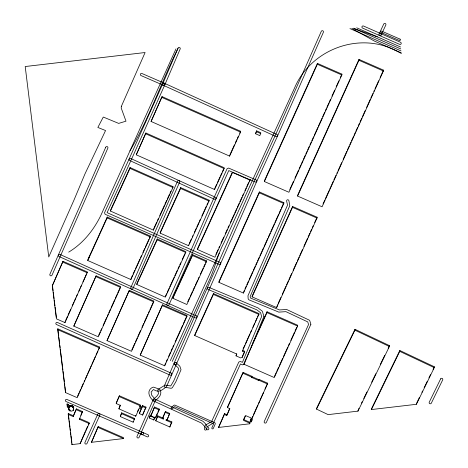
<?xml version="1.0" encoding="UTF-8"?>
<svg xmlns="http://www.w3.org/2000/svg" width="468" height="468" viewBox="0 0 468 468"><rect width="100%" height="100%" fill="white"/><g stroke="black" fill="none" stroke-linecap="round" stroke-linejoin="round"><path stroke-width="0.7" d="M52.311 285.737L62.987 261.314L87.457 271.996L64.999 322.604L56.406 318.848L52.311 285.737L62.987 261.314M57.745 329.683L57.81 328.823L99.661 347.092L77.214 397.689L65.526 392.588L57.745 329.683L99.602 347.946M64.999 322.604L65.058 321.744M65.526 392.588L64.964 386.673M67.018 404.633L67.082 403.779L68.334 404.317L67.339 407.254L67.018 404.633L68.269 405.177M67.339 407.254L68.334 404.317M73.804 326.132L96.121 275.857L120.621 286.551L120.557 287.411L98.303 336.825L73.804 326.132L96.121 275.857M68.229 414.402L68.287 413.542L73.336 415.748L73.271 416.602L68.229 414.402L71.961 444.6L80.133 443.646L89.177 423.54L89.242 422.686L79.449 418.41L79.384 419.269L89.177 423.54M68.685 409.19C67.088 403.931 75.98 405.259 73.242 409.441M68.743 409.441C67.714 405.937 73.874 405.364 73.675 408.962C73.353 412.946 66.883 410.998 68.814 407.23M68.784 408.008L68.954 406.914M68.825 409.681L68.831 408.663M68.925 407.698L69.036 406.768M68.895 409.839L68.761 408.418M69.018 407.552L69.129 406.628M68.977 409.991L68.919 408.903M69.124 407.412L69.241 406.487M69.229 407.277L69.352 406.359M69.346 407.154L69.475 406.242M69.282 410.413L69.34 409.553M69.475 407.043L69.539 406.183M69.34 410.471L69.404 409.617M69.545 406.985L69.673 406.072M69.404 410.535L69.463 409.675M69.679 406.879L69.744 406.025M69.755 406.832L69.89 405.931M69.902 406.745L69.966 405.891M69.978 406.704L70.042 405.85M69.814 410.857L69.872 409.997M70.054 406.669L70.2 405.774M69.884 410.898L69.948 410.044M70.218 406.598L70.282 405.738M70.294 406.575L70.358 405.715M70.375 406.54L70.44 405.686M70.463 406.516L70.609 405.639M70.633 406.481L70.691 405.621M70.721 406.464L70.779 405.604M70.803 406.452L70.867 405.592M70.89 406.44L70.955 405.58M70.978 406.435L71.037 405.575M71.066 406.429L71.13 405.575M71.154 406.429L71.212 405.569M71.329 406.44L71.3 405.575M71.411 406.446L71.469 405.586M71.499 406.458L71.557 405.598M71.586 406.47L71.645 405.61M71.668 406.487L71.733 405.627M71.756 406.505L71.82 405.645M71.838 406.528L71.902 405.668M72.002 406.581L71.984 405.692M72.09 406.61L72.148 405.756M72.166 406.645L72.23 405.785M72.248 406.68L72.306 405.826M72.324 406.721L72.382 405.861M72.476 406.803L72.464 405.902M72.546 406.85L72.61 405.996M72.616 406.903L72.68 406.043M72.756 407.008L72.751 406.095M72.827 407.061L72.885 406.201M72.885 407.119L72.95 406.259M73.008 407.242L73.014 406.318M73.119 407.371L73.131 406.446M73.172 407.441L73.236 406.581M73.271 407.581L73.289 406.651M73.365 407.727L73.382 406.797M73.23 410.231L73.347 409.307M73.441 407.88L73.464 406.944M73.33 410.091L73.482 409.085M73.54 408.119L73.54 407.101M73.458 409.869L73.593 408.851M73.628 408.447L73.628 407.341M73.564 409.629L73.704 407.681M71.961 444.6L72.025 443.74M73.271 416.602L76.419 408.886L82.538 411.553L79.384 419.269M87.773 260.512L87.838 259.658L107.231 217.047L150.357 236.077L150.292 236.931L130.9 279.542L87.773 260.512L107.172 217.901L107.231 217.047M88.938 257.967L89.002 257.107M80.133 443.646L85.153 431.765M91.459 442.318L98.21 426.605L123.622 437.703L123.564 438.563L91.459 442.318L98.21 426.605M110.466 211.05L110.524 210.19L130.057 167.556L172.99 186.627L172.932 187.487L153.393 230.121L110.466 211.05L129.993 168.41L130.057 167.556M107.014 340.628L129.308 290.341L153.808 301.029L153.75 301.889L131.514 351.316L107.014 340.628L129.308 290.341M139.318 413.583L141.406 408.944L139.4 408.055L135.732 416.204L118.884 408.833L120.434 405.405L116.228 403.568L116.286 402.708L119.404 395.788L140.458 404.972L139.809 407.131L141.833 407.997L142.582 405.604L145.987 407.113L142.693 415.063L139.318 413.583L141.166 408.751M136.252 154.803L145.899 133L224.213 167.725L224.149 168.579L214.584 189.528L136.252 154.803L145.899 133M116.228 403.568L119.404 395.788M118.884 408.833L120.235 405.118M120.329 416.584L121.662 412.817L134.492 418.433L134.427 419.293L133.158 422.195L120.329 416.584L121.662 412.817M130.9 279.542L130.964 278.688M136.779 284.456L136.837 283.596L157.248 238.978L185.831 251.655L185.773 252.509L165.362 297.133L136.779 284.456L157.189 239.832L157.248 238.978M151.082 121.464L162.057 96.613L240.611 131.256L240.546 132.116L229.63 156.113L151.082 121.464L162.057 96.613M133.158 422.195L133.222 421.34M135.732 416.204L135.79 415.344M140.224 355.113L162.531 304.838L187.03 315.531L186.966 316.386L164.718 365.806L140.224 355.113L162.531 304.838M139.809 407.131L139.873 406.271L141.892 407.142L141.833 407.997M153.393 230.121L153.457 229.261M142.693 415.063L142.758 414.203M160.173 233.134L160.237 232.28L180.648 187.604L209.073 200.193L209.015 201.053L188.598 245.729L160.173 233.134L180.584 188.458L180.648 187.604M149.362 418.018L150.386 415.052L149.362 418.018L153.843 419.983L154.855 417.023M150.836 415.917L154.534 407.008L159.249 409.073L159.184 409.927L155.551 417.982L150.836 415.917L154.534 407.008M153.843 419.983L153.902 419.129M171.803 422.785L166.122 420.328L166.181 419.474L171.861 421.931L169.884 427.009L155.75 420.82L157.687 415.777L163.297 418.222L163.233 419.076L157.622 416.637L157.687 415.777M164.718 365.806L164.783 364.946M163.233 419.076L163.578 418.369L162.852 418.064L162.917 417.21L165.467 411.571L169.738 413.42L167.14 419.931L166.432 419.597L166.122 420.328M172.873 298.286L172.938 297.432L192.553 254.656L206.511 260.863L206.452 261.723L186.837 304.498L172.873 298.286L192.488 255.51L192.553 254.656M162.852 418.064L165.467 411.571M167.14 419.931L168.047 417.193M169.884 427.009L169.948 426.149M188.598 245.729L188.662 244.875M249.187 181.297L250.093 179.302L250.035 180.162L214.941 257.219L197.461 249.497L197.519 248.643L232.321 172.253M236.018 355.861L236.826 354.071L194.741 335.556L194.805 334.702L213.461 293.571L259.085 313.636L242.401 351.146L244.606 352.117L242.231 357.359L240.687 357.915L236.018 355.861L236.621 353.814M214.584 189.528L214.648 188.674M194.741 335.556L213.402 294.43L213.461 293.571M218.925 282.35L218.983 281.49L259.371 191.962L283.86 202.679L283.795 203.533L243.418 293.062L218.925 282.35L259.307 192.816L259.371 191.962M229.63 156.113L229.694 155.253M245.185 415.941L243.565 419.544L249.97 422.341L249.637 423.809L218.562 427.448L224.488 413.613L226.828 414.642L226.769 415.502L224.424 414.472L224.488 413.613M226.769 415.502L229.87 408.64L227.53 407.622L227.588 406.762L243.108 372.417L251.878 376.29L251.69 377.43L258.687 380.49L258.874 379.343L267.702 383.204L252.112 418.41L245.665 415.596L243.506 420.399L249.912 423.195M227.085 414.818L229.653 408.4M243.418 293.062L244.378 290.219M255.592 133.754L256.593 130.847L260.775 132.701L260.711 133.555L259.775 135.609L255.592 133.754L256.593 130.847M242.401 351.146L242.465 350.292L244.665 351.257L244.606 352.117M242.231 357.359L242.289 356.499M227.53 407.622L243.108 372.417M252.129 296.882L252.188 296.022L292.57 206.487L317.064 217.205L317 218.059L276.623 307.593L252.129 296.882L292.512 207.347L292.57 206.487M264.397 181.531L264.461 180.671L317.415 63.396L341.903 74.12L341.845 74.974L288.891 192.254L264.397 181.531L317.357 64.256L317.415 63.396M251.69 377.43L251.878 376.29M249.637 423.809L249.97 422.341M250.134 421.399L251.023 418.854L252.059 419.346L251.995 420.2L251.17 421.89L250.134 421.399L251.023 418.854M251.17 421.89L251.234 421.036M252.112 418.41L252.767 416.233M258.687 380.49L258.874 379.343M266.982 312.63L267.047 311.776L297.677 325.237L297.619 326.097L274.277 377.553L243.647 364.086L266.982 312.63L297.619 326.097M276.623 307.593L277.582 304.75M297.607 196.063L297.666 195.209L358.974 59.407L383.456 70.124L383.391 70.984L322.089 206.78L297.607 196.063L358.915 60.267L358.974 59.407M316.549 409.12L316.608 408.26L354.99 329.314L389.446 345.624L389.388 346.484L357.973 411.132L328.132 414.625L316.549 409.12L354.925 330.168L354.99 329.314M357.973 411.132L358.038 410.272M371.457 409.553L371.516 408.699L399.818 350.497L434.333 366.772L434.269 367.632L416.426 404.293L371.457 409.553L399.754 351.357L399.818 350.497M416.426 404.293L416.491 403.434M401.269 52.896L395.097 50.199C357.856 31.479 310.407 50.111 294.495 88.124L223.961 242.845C217.608 254.294 215.221 267.286 209.758 279.092L172.253 361.442M174.184 363.033L164.508 385.462L158.798 388.972L153.533 387.124L152.299 387.428C146.098 390.897 149.409 397.864 153.802 401.094L201.661 423.154L204.68 426.471L204.417 428.84A1.147 1.129 4.1 0 0 205.434 430.086A1.147 1.129 4.1 0 0 206.698 429.092C208.242 425.605 205.025 423.341 202.849 421.218L155.013 399.169L151.55 394.939L151.17 391.985L153.481 389.499C158.863 393.19 162.027 390.107 166.479 386.673L256.739 181.426L277.559 135.948L323.388 32.274A1.147 1.129 4.1 0 0 322.791 30.789A1.147 1.129 4.1 0 0 321.282 31.368L275.459 135.041L254.639 180.525L174.184 363.022M133.983 419.597L134.492 418.433M153.235 399.625L137.007 436.416A1.147 1.129 4.1 0 0 137.61 437.902A1.147 1.129 4.1 0 0 139.119 437.311L155.335 400.526A1.147 1.129 4.1 0 0 154.311 398.952A1.147 1.129 4.1 0 0 153.211 400.473A1.147 1.129 4.1 0 0 155.066 400.9C158.207 398.332 162.729 394.536 160.062 389.973A1.147 1.129 4.1 0 0 158.693 389.119A1.147 1.129 4.1 0 0 157.821 390.458L158.541 393.646L156.985 396.074L153.504 399.251M175.968 48.918L100.649 215.836C93.343 230.548 82.865 243.565 68.697 252.117M141.892 407.142L142.582 405.604M155.75 420.82L157.622 416.637M77.571 396.168L79.069 392.851M79.665 391.529L80.56 389.54M81.157 388.212L83.246 383.567M84.141 381.578L84.737 380.25M85.334 378.928L87.124 374.944M87.721 373.622L91.307 365.66M91.903 364.332L95.484 356.376M96.08 355.048L97.871 351.07M98.467 349.742L99.661 347.092M73.336 415.748L76.419 408.886M85.738 430.466L87.487 426.576M88.364 424.628L88.949 423.335M131.871 349.801L134.837 343.208M135.433 341.892L137.212 337.937M137.803 336.615L140.47 330.683M141.95 327.389L143.729 323.435M144.325 322.119L147.882 314.209M148.473 312.893L149.362 310.916M149.959 309.594L153.516 301.69M137.487 411.588L138.616 409.079M165.075 364.285L165.672 362.969M166.263 361.653L167.152 359.676M168.638 356.382L170.416 352.427M171.013 351.111L172.195 348.473M172.791 347.157L173.681 345.179M175.167 341.886L180.209 330.683M180.8 329.367L182.578 325.412M183.175 324.096L186.732 316.187M154.142 418.603L154.615 417.55M168.609 415.935L169.457 414.051M177.881 48.695C161.138 82.35 149.14 118.439 129.975 150.866M65.655 320.416L67.45 316.438M68.047 315.11L70.732 309.143M72.224 305.826L74.02 301.848M74.617 300.52L75.81 297.864M76.407 296.536L77.302 294.547M78.799 291.231L79.993 288.58M80.59 287.253L81.485 285.264M82.976 281.947L86.562 273.991M98.66 335.31L100.14 332.017M100.737 330.7L101.626 328.723M103.112 325.43L106.669 317.52M107.266 316.204L108.155 314.227M108.751 312.911L110.53 308.956M111.121 307.64L114.683 299.731M115.28 298.414L117.058 294.46M117.649 293.144L120.323 287.212M80.853 415.297L82.538 411.553M155.61 417.128L157.289 413.408M157.851 412.168L159.249 409.073M244.975 288.891L246.168 286.235M246.771 284.913L248.561 280.935M249.163 279.607L252.749 271.645M253.346 270.323L255.142 266.345M255.744 265.017L256.938 262.361M257.535 261.039L259.33 257.055M259.927 255.733L263.519 247.771M264.116 246.449L267.708 238.487M268.304 237.159L270.1 233.181M270.697 231.859L274.289 223.897M274.886 222.569L278.478 214.613M279.074 213.285L280.87 209.307M281.467 207.979L283.86 202.679M289.85 189.4L293.465 181.403M294.969 178.068L298.578 170.071M299.181 168.743L300.982 164.742M301.585 163.408L302.79 160.746M303.393 159.412L305.195 155.411M305.797 154.083L307.002 151.416M307.605 150.082L309.406 146.086M310.009 144.752L311.214 142.085M311.817 140.751L313.618 136.755M314.221 135.422L317.836 127.425M318.433 126.091L322.048 118.094M322.645 116.766L324.751 112.098M325.354 110.764L326.26 108.769M326.857 107.435L328.969 102.773M329.566 101.439L330.472 99.438M331.976 96.104L334.684 90.108M336.188 86.779L338.896 80.783M340.4 77.448L341.903 74.12M218.562 427.448L224.424 414.472M278.179 303.422L280.87 297.455M282.368 294.138L285.954 286.176M286.556 284.848L288.346 280.87M288.949 279.542L291.64 273.575M293.132 270.258L296.724 262.302M297.32 260.974L299.116 256.996M299.713 255.668L302.404 249.701M303.902 246.384L307.494 238.423M308.09 237.1L309.886 233.117M310.483 231.795L311.676 229.139M312.279 227.817L313.174 225.822M314.671 222.511L317.064 217.205M323.049 203.925L324.856 199.93M325.453 198.602L329.062 190.611M329.665 189.283L333.269 181.291M333.871 179.964L335.971 175.301M336.872 173.306L337.475 171.972M338.077 170.644L341.681 162.653M343.184 159.325L346.794 151.339M347.391 150.006L349.198 146.01M349.795 144.682L351 142.02M351.603 140.687L353.404 136.691M354.007 135.363L355.206 132.701M355.809 131.368L357.61 127.372M358.213 126.044L359.412 123.376M360.015 122.049L361.817 118.053M362.419 116.725L365.122 110.729M366.625 107.406L370.235 99.415M370.831 98.081L372.938 93.424M373.838 91.43L374.441 90.096M375.043 88.762L378.647 80.777M380.151 77.448L383.456 70.124M253.363 414.911L257.845 405.001M258.441 403.679L259.336 401.702M259.939 400.38L263.519 392.453M265.011 389.148L267.702 383.204M170.223 425.547L171.861 421.931M243.056 348.982L244.84 345.056M245.431 343.746L249.883 333.924M250.479 332.619L251.369 330.654M252.855 327.384L254.633 323.452M255.23 322.142L257.008 318.217M257.599 316.906L258.786 314.291M242.588 355.844L244.366 351.913M251.187 346.735L251.784 345.419M252.685 343.436L267.047 311.776M274.336 376.699L276.132 372.739M276.728 371.416L278.524 367.462M279.127 366.14L282.713 358.225M283.315 356.903L287.802 347.01M288.399 345.688L289.3 343.711M290.798 340.411L294.384 332.496M294.986 331.174L296.782 327.22M131.262 278.033L132.456 275.406M133.052 274.096L134.843 270.165M135.439 268.854L139.914 259.02M140.511 257.71L141.406 255.744M142.898 252.463L144.688 248.531M145.285 247.221L148.865 239.353M149.462 238.042L150.357 236.077M229.987 154.604L234.415 144.875M235.299 142.933L236.773 139.686M237.364 138.388L238.247 136.445M239.727 133.204L240.611 131.256M197.461 249.497L232.561 172.446L250.035 180.162M143.05 413.56L144.226 410.98M144.811 409.693L145.987 407.113M215.906 254.37L218.024 249.719M218.936 247.724L219.539 246.396M221.054 243.073L223.774 237.095M225.289 233.772L227.407 229.121M228.01 227.793L228.916 225.804M230.431 222.481L234.059 214.508M234.667 213.18L236.785 208.529M237.387 207.201L239.206 203.217M239.809 201.889L241.927 197.239M242.529 195.911L243.442 193.916M244.951 190.593L246.162 187.937M246.771 186.609L248.584 182.625M170.329 360.606L219.235 253.124M153.756 228.606L156.762 222.048M157.365 220.738L158.266 218.767M159.769 215.491L164.274 205.651M164.876 204.335L166.678 200.403M167.281 199.087L169.387 194.501M169.983 193.185L170.89 191.219M172.388 187.937L172.99 186.627M189.259 243.559L191.365 238.961M192.266 236.989L192.863 235.673M194.366 232.391L196.168 228.448M196.765 227.132L198.865 222.534M199.467 221.218L200.368 219.246M201.872 215.964L206.37 206.107M206.973 204.797L207.874 202.825M208.471 201.509L209.073 200.193M165.42 296.273L166.62 293.652M167.222 292.336L169.024 288.399M169.627 287.089L174.125 277.249M174.728 275.933L177.43 270.03M178.027 268.714L179.226 266.093M179.829 264.777L180.73 262.811M182.227 259.529L184.93 253.621M214.947 188.019L216.737 184.094M217.339 182.783L220.03 176.886M220.627 175.582L221.82 172.961M222.417 171.651L223.318 169.685M226.828 414.642L227.144 413.958M187.808 301.667L189.616 297.718M190.219 296.402L192.33 291.792M192.933 290.476L194.746 286.527M195.349 285.211L197.461 280.607M198.063 279.291L198.97 277.313M200.479 274.026L203.194 268.1M203.796 266.789L205.007 264.157M205.61 262.84L206.511 260.863M379.062 34.065L383.737 24.055A1.147 1.129 4.1 0 1 385.252 23.499A1.147 1.129 4.1 0 1 385.825 24.997L381.139 35.024A1.147 1.129 4.1 0 1 379.174 35.205A1.147 1.129 4.1 0 1 379.981 33.421A1.147 1.129 4.1 0 1 381.145 35.006M358.353 409.623L358.985 408.312M361.524 403.088L362.162 401.784M363.747 398.52L366.918 391.991M371.68 382.192L375.804 373.704M380.25 364.56L384.69 355.417M388.183 348.233L389.446 345.624M416.807 402.778L419.357 397.543M421.902 392.307L422.54 390.996M424.137 387.72L427.319 381.174M428.916 377.904L430.507 374.628M433.058 369.392L434.333 366.772M251.509 420.469L252.059 419.346M400.538 46.97L377.395 36.861L354.34 28.63M141.979 434.503L66.041 401.532A1.147 1.129 4.1 0 1 65.462 400.041A1.147 1.129 4.1 0 1 66.977 399.479L148.005 434.731A1.147 1.129 4.1 0 1 148.572 436.229A1.147 1.129 4.1 0 1 147.051 436.784L141.962 434.497M161.717 84.562L276.026 136.521A1.147 1.129 4.1 0 0 277.547 135.972A1.147 1.129 4.1 0 0 276.986 134.48L164.297 83.216L141.956 73.505A1.147 1.129 4.1 0 0 140.441 74.079A1.147 1.129 4.1 0 0 141.032 75.564L161.717 84.562M165.409 412.425L169.673 414.279M377.395 36.861L356.675 27.811M353.352 28.197L400.778 48.924M401.023 50.913L349.959 28.595M395.097 50.199L374.377 41.055L351.842 28.372M62.928 262.168L87.399 272.856M129.244 291.201L153.75 301.889M96.063 276.711L120.557 287.411M162.472 305.692L186.966 316.386M258.816 380.203L267.637 384.058M119.34 396.648L140.4 405.832M76.36 409.74L82.479 412.413M98.151 427.459L123.564 438.563M358.915 60.267L383.391 70.984M317.357 64.256L341.845 74.974M259.307 192.816L283.795 203.533M292.512 207.347L317 218.059M251.749 376.57L258.745 379.636M154.469 407.862L159.184 409.927M121.598 413.677L134.427 419.293M161.992 97.467L240.546 132.116M213.402 294.43L259.026 314.49M212.759 421.826L174.786 405.077L173.95 405.212L171.329 407.622A0.766 0.749 4.1 0 0 171.294 408.687A0.766 0.749 4.1 0 0 172.376 408.722L174.628 406.651L213.624 423.862L211.881 427.846A0.766 0.749 4.1 0 0 212.285 428.834A0.766 0.749 4.1 0 0 213.285 428.442L215.327 423.786L214.941 422.803L212.759 421.826M150.322 415.912L154.791 417.877M180.584 188.458L209.015 201.053M107.172 217.901L150.292 236.931M243.05 373.277L251.813 377.144M142.518 406.464L145.928 407.967M256.534 131.701L260.711 133.555M145.835 133.854L224.149 168.579M129.993 168.41L172.932 187.487M157.189 239.832L185.773 252.509M192.488 255.51L206.452 261.723M354.925 330.168L389.388 346.484M399.754 351.357L434.269 367.632M250.965 419.708L251.995 420.2M395.185 50.24L401.333 53.416M176.026 362.659L179.835 366.233L181.028 369.732L175.81 381.876L172.335 387.75L171.159 388.294L165.239 387.34A1.147 1.129 4.1 0 1 164.291 386.047A1.147 1.129 4.1 0 1 165.608 385.117L170.75 385.948L173.727 380.929L178.729 369.281L178.074 367.69L174.447 364.291M52.375 284.877L53.089 290.64M53.264 292.079L54.066 298.555M54.241 299.994L54.51 302.158M54.686 303.597L54.955 305.756M55.136 307.195L56.382 317.275M57.81 328.823L58.705 336.053M58.88 337.498L59.688 344.009M59.869 345.454L60.132 347.625M60.313 349.07L60.583 351.24M60.758 352.685L62.46 366.426M62.636 367.871L62.905 370.042M63.086 371.487L64.338 381.607M64.52 383.058L64.783 385.222M68.287 413.542L69.001 419.293M69.176 420.732L69.978 427.202M70.153 428.641L70.422 430.8M70.598 432.239L70.867 434.398M71.042 435.831L71.844 442.307M310.881 324.289L266.333 422.44A1.147 1.129 4.1 0 1 264.818 423.002A1.147 1.129 4.1 0 1 264.239 421.516L308.558 324.535L307.745 321.908L285.919 311.647L278.823 312.127L248.888 299.812L248.186 298.906L247.958 295.799L287.527 205.154L286.638 201.129A1.147 1.129 4.1 0 1 287.51 199.789A1.147 1.129 4.1 0 1 288.879 200.655L289.78 205.715L250.187 296.414L250.386 297.987L279.443 309.939L286.621 309.483L309.19 320.094L309.793 320.785L310.881 324.289M263.929 316.362L244.126 364.262L242.617 364.865L240.453 363.964L213.49 422.973L207.546 426.477L208.693 428.062A1.147 1.129 4.1 0 1 208.418 429.63A1.147 1.129 4.1 0 1 206.821 429.361L204.937 426.746L205.317 425.114L211.554 421.703L238.815 362.033L240.306 361.46L242.442 362.349L261.612 316.561L260.594 312.735L256.938 309.904L208.02 289.44A1.147 1.129 4.1 0 1 207.406 287.96A1.147 1.129 4.1 0 1 208.909 287.37L257.973 307.891L262.314 311.202L263.929 316.362M121.341 106.4L121.2 108.009L125.986 121.165L118.667 123.394L103.282 117.041L97.859 127.454L105.557 130.549L85.03 173.786L73.885 200.298L48.754 256.973L25.202 66.532L145.103 52.527L121.341 106.4M178.056 48.11L162.759 83.801L129.115 159.021L104.528 212.753L105.107 214.245L219.123 264.432A1.147 1.129 4.1 0 0 220.633 263.864A1.147 1.129 4.1 0 0 220.054 262.373L107.09 212.647L130.736 160.98L214.514 199.309L216.04 198.748L228.758 170.58L255.23 181.999A1.147 1.129 4.1 0 0 256.739 181.426A1.147 1.129 4.1 0 0 256.148 179.94L228.63 168.071L227.126 168.644L214.42 196.782L130.648 158.453L129.115 159.009A1.147 1.129 4.1 0 0 129.7 160.506A1.147 1.129 4.1 0 0 131.215 159.933L164.865 84.696L180.168 48.994A1.147 1.129 4.1 0 0 179.554 47.514A1.147 1.129 4.1 0 0 178.056 48.11M153.913 234.515L130.824 287.633A1.147 1.129 4.1 0 0 131.432 289.113A1.147 1.129 4.1 0 0 132.935 288.522L179.648 182.087A1.147 1.129 4.1 0 0 179.051 180.601A1.147 1.129 4.1 0 0 177.542 181.18L153.913 234.509M213.94 197.841L190.786 250.731L166.889 303.855A1.147 1.129 4.1 0 0 167.474 305.341A1.147 1.129 4.1 0 0 168.989 304.773L192.886 251.644L216.046 198.736A1.147 1.129 4.1 0 0 215.444 197.25A1.147 1.129 4.1 0 0 213.94 197.841M105.745 147.227L49.895 274.277A1.147 1.129 4.1 0 0 50.497 275.757A1.147 1.129 4.1 0 0 52.001 275.172L107.851 148.122A1.147 1.129 4.1 0 0 107.254 146.642A1.147 1.129 4.1 0 0 105.745 147.227M97.748 414.268L84.93 442.5A1.147 1.129 4.1 0 0 85.515 443.986A1.147 1.129 4.1 0 0 87.03 443.418L99.842 415.192A1.147 1.129 4.1 0 0 99.263 413.7A1.147 1.129 4.1 0 0 97.748 414.268M440.622 378.91L429.255 402.182A1.147 1.129 4.1 0 0 429.794 403.685A1.147 1.129 4.1 0 0 431.326 403.159L442.687 379.893A1.147 1.129 4.1 0 0 442.149 378.39A1.147 1.129 4.1 0 0 440.622 378.91M399.959 39.107L381.707 31.14A0.766 0.749 4.1 0 0 380.695 31.52A0.766 0.749 4.1 0 0 381.087 32.508L399.344 40.482A0.766 0.749 4.1 0 0 400.351 40.096A0.766 0.749 4.1 0 0 399.959 39.107M380.566 33.515L363.519 26.032A1.147 1.129 4.1 0 0 362.01 26.606A1.147 1.129 4.1 0 0 362.589 28.092L399.619 44.361A1.147 1.129 4.1 0 0 401.135 43.787A1.147 1.129 4.1 0 0 400.555 42.301L380.566 33.515M171.095 373.095L57.453 322.475A1.147 1.129 4.1 0 0 55.938 323.037A1.147 1.129 4.1 0 0 56.511 324.529L170.153 375.149A1.147 1.129 4.1 0 0 171.674 374.587A1.147 1.129 4.1 0 0 171.095 373.095M196.273 315.836L59.898 254.416A1.147 1.129 4.1 0 0 58.383 254.972A1.147 1.129 4.1 0 0 58.95 256.464L195.326 317.883A1.147 1.129 4.1 0 0 196.841 317.333A1.147 1.129 4.1 0 0 196.273 315.836M141.517 434.14A1.147 1.129 4.1 0 0 143.489 433.924A1.147 1.129 4.1 0 0 142.307 432.35A1.147 1.129 4.1 0 0 141.517 434.14M174.318 364.145A1.147 1.129 4.1 0 0 176.29 363.923A1.147 1.129 4.1 0 0 175.108 362.355A1.147 1.129 4.1 0 0 174.318 364.145M162.905 84.919A1.147 1.129 4.1 0 0 164.871 84.679A1.147 1.129 4.1 0 0 163.671 83.123A1.147 1.129 4.1 0 0 162.905 84.919"/></g></svg>
